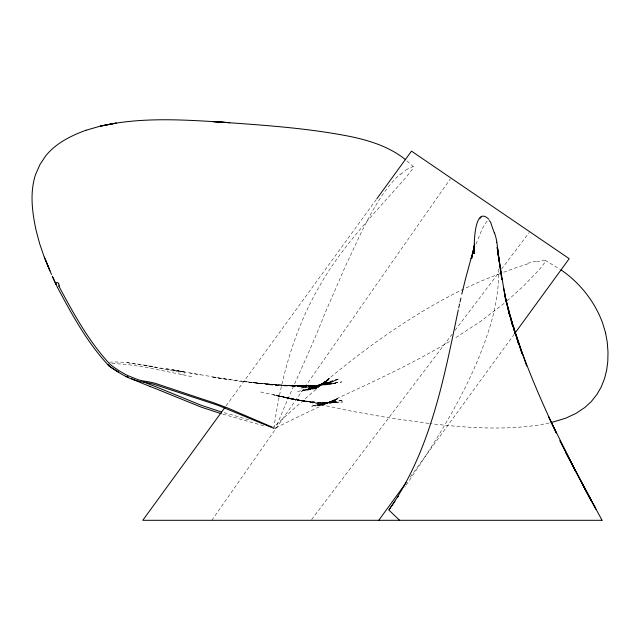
<?xml version="1.0" encoding="UTF-8"?>
<svg xmlns="http://www.w3.org/2000/svg" width="640" height="640" viewBox="0 0 640 640"><rect width="100%" height="100%" fill="white"/><g stroke="black" fill="none" stroke-linecap="round" stroke-linejoin="round"><path stroke-width="0.48" stroke-dasharray="3.2 2.4" d="M273.856 428.368C280.672 379.696 293.592 331.264 318.24 288.408C341.176 246.704 375.064 212.904 406.008 177.28A56.64 23.528 -54.5 0 0 408.144 174.688A33.648 14.432 -54.6 0 0 410.256 171.928A44.76 18.264 -54.5 0 1 412.312 169.216L413.304 166.704L406.328 160.328M475.992 244.128L481.416 230.824A56.64 56.384 -56.2 0 1 482.904 227.768A33.648 33.536 -55.1 0 1 484.672 224.768A44.76 44.52 -55.4 0 0 486.448 221.856L488.136 220.696M406.24 485.032C440.312 434.904 473.048 382.528 490.744 324.096A237.008 221.656 -1.3 0 0 494.48 309.264A241.144 223.56 36.4 0 0 497.16 294.128A182.216 169.16 35.3 0 0 498.584 278.632A209.632 162.2 68.3 0 0 498.824 266.744M404.808 487.112L405.384 486.28M211.824 520.304L450.352 178.84M226.088 405.84L376.288 199.496M410.256 477.04L514.048 334.448M311.656 519.512L452.048 334.32M455.056 330.352L499.04 272.328M501.456 269.152L529.168 232.592M507.128 300.848L522.968 286.592L538.008 271A56.64 32.856 -54.8 0 0 540.208 268.456A33.648 19.104 -54.7 0 0 542.344 265.72A44.76 26.256 -54.7 0 1 544.432 263.024C547.144 259.896 543.176 259.48 541.04 260.864A61.784 47.256 -89 0 1 538.248 261.504L535.368 262.04M500.064 273.616A209.632 18.552 -22.4 0 0 494.504 275.728A182.216 84.616 -29.8 0 0 479.712 281.744A241.144 110.36 -29.7 0 0 465.064 288.376A237.008 154.2 -32.7 0 0 450.608 295.6C385.184 330.064 327.728 377.264 273.608 427.168M504.112 303.368L480.744 321.272L454.392 338.528M329.264 378.064L315.88 388.776L329.256 378.496L314.96 388.896L329.096 378.968L313.912 389.048L328.76 379.496L312.744 389.24L328.272 380.072L311.456 389.472L327.616 380.688L310.048 389.752L326.8 381.352L308.512 390.064L325.824 382.064L306.864 390.416L324.688 382.824L304.248 390.896L322.72 383.88L301.176 391.32L339.376 378.672L317.136 385.76L336.8 380.152L313.536 386.592L333.6 381.568L309.216 387.344L329.64 382.936L304.664 387.88L325.376 384.056L299.864 388.2L341.832 381.936L315.888 385.544L337.072 383.096L310.208 385.984L331.472 384.088L304.168 386.248L325.464 384.872L297.784 386.32L319.04 385.424L291.048 386.208L312.208 385.768L283.04 385.88L304 385.904L274.6 385.352L316.088 386.552L265.72 384.624L306.528 386.52L264.872 383.816L284.32 385.488L253.44 382.704L272.2 384.592L242.056 381.424L260.008 383.48L211.592 377.128L226.84 379.36M449.312 341.608C393.376 375.288 332.272 398.904 274.328 428.704L272.56 428.24M405.792 170.032L407.832 168.904A61.784 4.832 -33.2 0 0 409.952 167.784L413.24 166.64M324.8 404.24L338.784 398.104L323.432 404.6L337.896 398.792L321.944 404.936L336.856 399.448L320.352 405.24L335.672 400.072L318.64 405.528L334.344 400.672L316.824 405.784L332.872 401.248L314.888 406.016L331.248 401.792L310.688 406.408L326.696 402.944L343.216 400.208L319.72 403.824L336 401.736L315.536 404.064L331.408 402.312L326.584 402.696L342.688 401.96L321.512 402.88L337.48 402.384L310.136 402.664M179.792 372.112L180.48 371.88A4.704 4.448 -56.9 0 1 182.512 371.76L183.024 371.864A2.92 2.776 -50.4 0 1 184.76 373.176M297.632 391.664L320.2 384.856L317.136 385.76M109.48 362.176C133.152 360.776 156.52 368.4 179.712 372.136M549.232 422.968L538.752 425.056C502.624 430.32 465.912 427.816 429.816 423.552M111.824 363.616C134.624 363.936 156.936 369.88 179.248 373.976M331.464 402.616L318.344 402.432L332.464 403.176L302.808 401.304L323.832 402.808M314.656 402.136L289.232 398.784L312.552 402.28L284.712 397.6L302.672 400.84L276.064 395.52L300.088 400.52L273.984 395.04M428.848 423.432L389.912 417.976L351.704 411.2L260.088 391.896M127.192 362.728L178.792 370.928M302.064 400.648L308.128 401.496M144.248 365.096L155.64 366.848M242.176 381.776L189.768 372.936M297.656 399.904L314.992 402.824M182.2 371.72L185.112 372.304M166.44 368.672L200.536 374.896M181.664 371.456L173.28 369.944L185.72 372.2M287.184 397.92L301.816 400.76L284.808 397.408L300.168 400.584M179.328 373.992L183.344 374.84A1.44 1.36 -52.8 0 0 184.456 374.672M276.104 395.56L288.12 398.064M284.08 397.208L298.304 400.24M272.736 394.72L296.72 399.936M280.136 396.336L281.88 396.72M183.112 374.792L192.776 376.936M224.176 412.712L225.64 413.096A410.672 43.112 3.7 0 1 229.672 414.16L251.128 420.544M222.8 414.136L263.744 425.832M273.848 427.848L275.552 428.552C290.832 390.12 309.488 353.08 324.448 314.496L345.424 266.16L361.368 232.232A237.008 67.456 -71.9 0 1 367.936 219.416A241.144 113.2 -79.7 0 1 374.736 207.208A182.216 84.544 -79.4 0 1 381.904 195.784A209.632 143.648 78.5 0 1 389.664 185.272A135.504 77.4 -85.8 0 1 395.992 178.152A126.616 77.664 88.3 0 1 400.504 173.896M545.208 260.344L560.368 269.416M184.84 373.752L184.848 373.888A1.344 1.272 -54 0 1 184.824 374.128M503.752 272.232A209.632 18.552 -22.4 0 1 509.248 270.176A135.504 43.704 -27.9 0 1 520.184 266.328A126.616 30.264 -25.3 0 1 527.424 264.016M527.664 263.328A57.008 27.704 -35.7 0 1 535.712 261.408M400.552 174.576A57.008 26.976 -73.3 0 1 405.768 170.576"/><path stroke-width="0.96" d="M474.544 245.984L474.224 253.608L474.392 247.36L474.432 252.928C473.704 246.736 473.992 204.304 488.888 219.328M59.056 285.696L59 286.328M474.552 245.04L474.16 250.8L474.536 246.12M474.528 245.024L474.152 248.608L474.592 244.952M474.6 244.2L474.2 247.048L474.496 245.264M474.608 244.336L471.656 258.416L474.464 245.8L465.648 278.392M457.728 312.48C443.544 380.592 429.904 452.096 388.792 509.976L399.624 520.304M457.864 311.824L458.288 309.864M458.712 307.896L459 306.592M459.136 305.936L459.568 303.968M460.008 302L460.304 300.688M460.448 300.032L460.896 298.072M461.8 294.136L462.256 292.168M462.416 291.512L465.48 279.048M471.112 258.752L472.016 255.816M472.48 254.352L472.952 252.888M473.44 251.424L474.432 248.504M108.264 364.472L108.272 365.072A17.464 2.712 14.5 0 0 109.016 365.84M397.872 497.112L398.448 496.288M395.008 501.2L389.264 509.288M224.912 407.456L142.768 520.304L601.96 520.304M376.88 198.688L411.496 151.136L569.2 258.68L514.632 333.64M378.76 520.304L406.168 482.648M481.48 216.688L479.832 218.496M85.968 130.256C70.904 135.728 55.92 143.216 45.664 155.92L39.904 164.656L35.52 174.6C29.6 192.776 32.208 212.304 36.152 230.616L39.72 243.896L44.072 256.56L49.496 269.672M56.608 282.704L56.544 282.728A1.344 1.008 -54.3 0 0 56.296 282.872M86.008 130.24L100.44 126.104L116.296 123.096L100.552 126.104C142.984 116.464 186.8 119.976 229.8 122.672L212.792 121.584C258.096 124.808 303.648 127.488 348.312 136.12C368.632 140.176 389.248 146.48 405.584 159.728M551.144 422.568L565.832 418.16L576.088 413.352L584.896 407.448L591.376 401.44L596.84 394.584L601.216 386.984L604.536 378.6L606.648 370.232L607.8 361.352L608 352.04L607.248 342.152L605.52 332.68M221.328 413.728L201.024 407.056L165.544 392.656A389.736 38.016 15.2 0 0 149.752 386.344M221.248 411.92L201.096 405.224L165.808 390.824A386.944 37.24 15.3 0 0 150.072 384.496A303.968 69.68 6.4 0 1 144.208 382.144M271.304 427.344L218.176 405.384L153.672 384.224A389.736 97 50.7 0 0 143.968 382.232M273 427.488L228.152 408.192L213.528 402.696A410.672 164.24 58 0 0 208.92 401.224L155.304 383.36A386.944 95.656 50.6 0 0 145.592 381.312A303.968 89.144 62.4 0 1 137.68 379.576L127.376 375.424M489.192 220.584L490.568 222.048L491.856 225.936A61.784 52.088 82.8 0 0 493.048 229.408L494.312 232.888M561.128 269.976C580.072 282.912 594.864 301.728 602.712 323.312L605.56 332.824M593.448 504.416L602.072 520.304M581.904 483.096L594.824 506.984L565.64 452.152L590.848 500.136L559.944 440.712L575.36 470.88L548.44 416.384L556.32 432.944C539.832 398.024 524.512 362.432 513.008 325.528L518.4 343.392L510.032 315.416L515.032 333.32L507.728 306.864L512.536 325.696L505.88 299.368L509.296 314.36M584.896 488.576L583.424 485.824L596.144 509.576M58.992 286.424C73.536 313.56 88.6 341.144 109.64 363.872A17.496 3.864 53.9 0 0 111.576 365.504M57.52 287.544C72.048 314.648 87.024 342.248 108.064 364.928A17.464 3.968 54 0 0 110.008 366.544M55.872 284.16L52.256 276.128L57.344 287.184M58.752 283.896L58.568 283.544A2.92 2.176 -52.6 0 0 57.096 282.584M51.512 274.544L45.592 260.104M44.312 257.128L49.952 270.92M526.688 366.064L516.44 336.232L522.184 354L513.008 325.528M509.28 314.232L504.488 292.92L506.808 304.656M503.552 287.528L506.864 304.792M505.6 300.088L499.408 261.864L501.896 279.712L497.136 247.24L499.232 260.304L497.424 247.672L498.952 261.288L498.04 251.52M149.848 386.328A268.728 64.304 5.7 0 1 131.656 378.696M128.536 377.224A268.728 64.304 5.7 0 1 127.04 376.504M118.688 372.016A174.488 28.472 13.2 0 1 108.896 365.816M143.92 382.112A268.728 79.808 63.3 0 1 125.856 376.544M125.752 376.312A174.488 41.928 55.1 0 1 110.056 366.64M55.976 284.4A1.44 1.088 -53.7 0 1 55.904 283.4M58.744 283.896A4.704 3.544 -55.7 0 1 59.032 285.672M127.328 375.328A174.704 44.456 56.7 0 1 111.616 365.6M498.256 253.608A135.504 121.104 54 0 1 498.384 255.144M498.592 258.192A135.504 121.104 54 0 1 498.672 259.712M496.76 242.24A126.616 107.928 59.8 0 1 497.952 250.544M494.48 232.84A57.008 54.68 33.9 0 1 496.888 242.224"/></g></svg>
